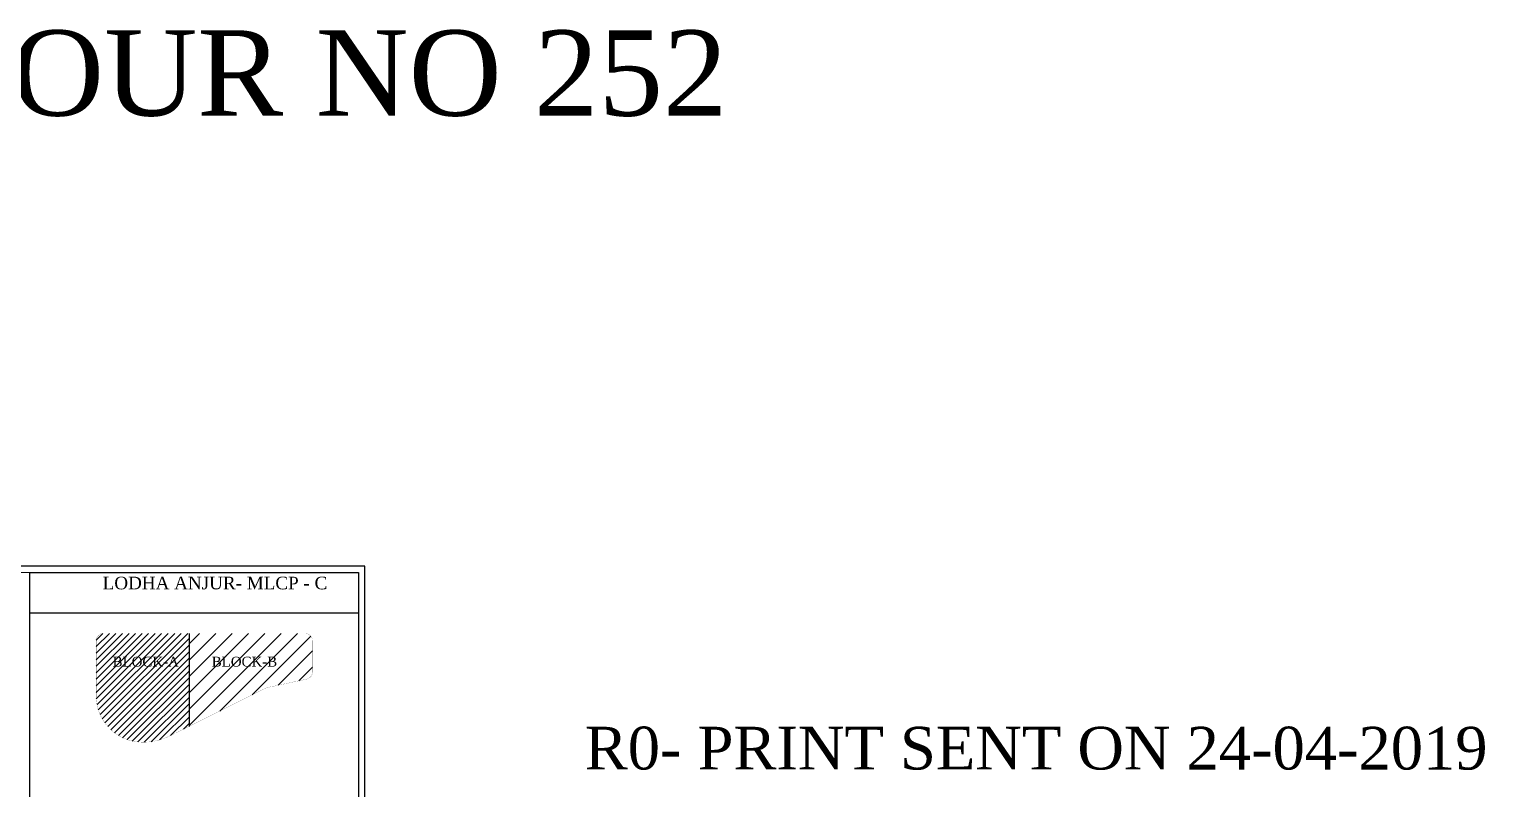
# Model space of a CAD drawing. Header units: millimetres. Extents: x 99112 to 332273, y 431815 to 552227.
# Drawn here: x 298175 to 332273, y 534442 to 552227 of the extents above; entities that cross this region are included whole.
import ezdxf
from ezdxf.enums import TextEntityAlignment as Align

# ---------------------------------------------------------------- set-up
doc = ezdxf.new("R2010")
doc.units = ezdxf.units.MM
doc.header["$LTSCALE"] = 100
doc.header["$MEASUREMENT"] = 0
for name, color, linetype, lineweight in [('DIM', 8, 'Continuous', 13), ('MAIN TEXT', 6, 'Continuous', 30), ('SUNK', 251, 'Continuous', 9)]:
    doc.layers.add(name, color=color, linetype=linetype, lineweight=lineweight)
doc.layers.add('SHEET', color=7, linetype='Continuous')
doc.styles.add('STYLE3', font='times.ttf', dxfattribs={"width": 0.8, "height": 12})
doc.styles.add('TIMES NEW ROMAN', font='times.ttf', dxfattribs={"width": 0.8, "height": 12})

msp = doc.modelspace()

# ---------------------------------------------------------------- hatches: boundary and pattern name
at = {"layer": 'DIM'}
h = msp.add_hatch(dxfattribs=at)
h.set_pattern_fill('ANSI31', color=256, scale=865.054719, style=0)
h.set_pattern_definition([(45, (196622, 306347.41), (-76.460757, 76.460757), [])])
h.paths.add_polyline_path([(299745.5, 537907.9), (299745.5, 536641.6, 0.3513178), (300578.2, 535562.9, 0.1730551), (301478, 535685.3), (301919.9, 535905.3), (301919.9, 538082.6), (299920.3, 538082.6, 0.4142136)])
h = msp.add_hatch(dxfattribs=at)
h.set_pattern_fill('ANSI31', color=256, scale=2162.636798, style=0)
h.set_pattern_definition([(45, (190929.6, 307569.26), (-191.1519, 191.1519), [])])
h.paths.add_polyline_path([(304811.2, 537907.9, 0.4142136), (304636.5, 538082.6), (301919.9, 538082.6), (301919.9, 535905.3), (303737.5, 536810.2, -0.0000016), (303737.5, 536810.2), (304672.9, 537009.3, 0.3788572), (304811.2, 537197.9)])

# ---------------------------------------------------------------- linework, layer by layer
at = {"color": 0, "linetype": 'ByBlock'}
msp.add_line((298193, 538563.3), (305888.6, 538563.3), dxfattribs=at)
at = {"ltscale": 5}
msp.add_line((301919.9, 538082.6), (301919.9, 535905.3), dxfattribs=at)
at = {"color": 5}
msp.add_lwpolyline([(250972, 500671.7), (306038.6, 500671.7), (306038.6, 539653.5), (250972, 539653.5)], close=True, dxfattribs=at)
at = {"color": 0, "linetype": 'ByBlock'}
msp.add_lwpolyline([(298193, 539503.5), (305888.6, 539503.5), (305888.6, 500821.7), (298193, 500821.7)], close=True, dxfattribs=at)
at = {"ltscale": 5, "const_width": 3.46}
msp.add_lwpolyline([(303737.5, 536810.2), (301478, 535685.3, -0.1730551), (300578.2, 535562.9, -0.3513178), (299745.5, 536641.6), (299745.5, 537907.9, -0.4142136), (299920.3, 538082.6), (304636.5, 538082.6, -0.4142136), (304811.2, 537907.9), (304811.2, 537197.9, -0.3788572), (304672.9, 537009.3), (303737.5, 536810.2, 0.0000016), (303737.5, 536810.2, 0.0000016)], format="xyb", dxfattribs=at)
at = {"layer": 'SUNK', "color": 6}
msp.add_lwpolyline([(251122, 500821.7), (305888.6, 500821.7), (305888.6, 539503.5), (251122, 539503.5)], close=True, dxfattribs=at)

# ---------------------------------------------------------------- texts
at = {"layer": 'MAIN TEXT', "color": 2, "style": 'TIMES NEW ROMAN'}
msp.add_text('USE  LIGHT SCREENING FOR COLOUR NO 252 ', height=2000, rotation=359.99642, dxfattribs=at).set_placement((250338.7, 550205.3))
at = {"layer": 'MAIN TEXT', "style": 'TIMES NEW ROMAN'}
msp.add_text('R0- PRINT SENT ON 24-04-2019', height=1000, rotation=359.99642, dxfattribs=at).set_placement((311189.8, 534896.2))
at = {"layer": 'SHEET', "color": 2, "style": 'STYLE3'}
for s, height, p in [('LODHA ANJUR- MLCP - C', 295.735, (299897.6, 539408.7)), ('BLOCK-A', 231.02, (300130.9, 537535.2)), ('BLOCK-B', 231.02, (302453.3, 537535.2))]:
    msp.add_text(s, height=height, dxfattribs=at).set_placement(p, align=Align.TOP_LEFT)

doc.saveas('drawing.dxf')
